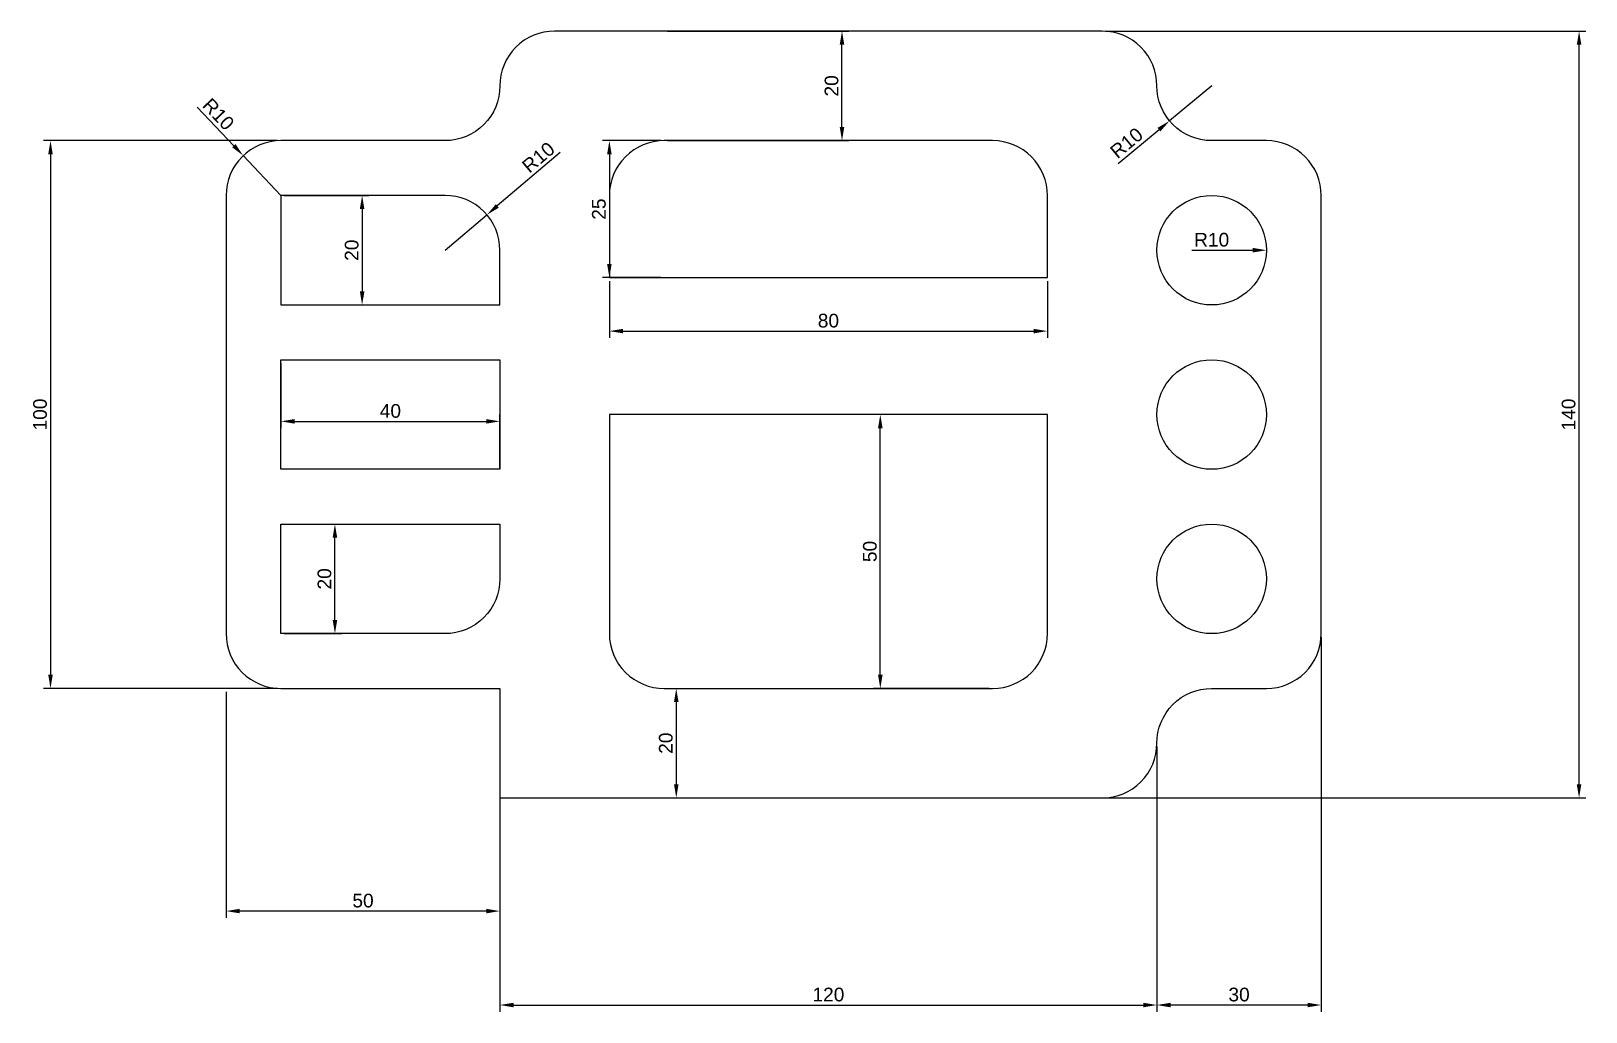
# Model space of a CAD drawing. Header units: millimetres. Extents: x 1388 to 1672, y 1178 to 1357.
import ezdxf

# ---------------------------------------------------------------- set-up
doc = ezdxf.new("R2010")
doc.units = ezdxf.units.MM
doc.styles.get("Standard").update_dxf_attribs({"font": 'arial.ttf'})
doc.dimstyles.new('ISO-25', dxfattribs={"dimtxt": 2.5, "dimasz": 2.5, "dimexe": 1.25, "dimexo": 0.625, "dimtad": 1, "dimtxsty": 'Standard', "dimcen": 2.5, "dimadec": 0, "dimazin": 0, "dimtfac": 1, "dimtmove": 0, "dimatfit": 3, "dimfxl": 1, "dimarcsym": 0})

# ---------------------------------------------------------------- blocks, each defined once
blk = doc.blocks.new('*D2')
at = {"color": 0, "lineweight": -2, "transparency": 16777216}
for p, q in [((1423.38, 1236.13), (1423.38, 1194.86)), ((1473.38, 1236.13), (1473.38, 1194.86)), ((1470.88, 1196.11), (1425.88, 1196.11))]:
    blk.add_line(p, q, dxfattribs=at)
at = {"color": 0, "transparency": 16777216}
for points in [[(1425.88, 1196.53), (1425.88, 1195.7), (1423.38, 1196.11)], [(1470.88, 1196.53), (1470.88, 1195.7), (1473.38, 1196.11)]]:
    blk.add_solid(points, dxfattribs=at)
at = {"layer": 'Defpoints', "color": 0, "transparency": 16777216}
for p in [(1423.38, 1236.76), (1473.38, 1236.76), (1423.38, 1196.11)]:
    blk.add_point(p, dxfattribs=at)
at = {"color": 0, "transparency": 16777216, "insert": (1448.38, 1198.01), "char_height": 2.5, "attachment_point": 5}
blk.add_mtext('50', dxfattribs=at)
blk = doc.blocks.new('*D3')
at = {"color": 0, "lineweight": -2, "transparency": 16777216}
for p, q in [((1593.38, 1226.13), (1593.38, 1177.71)), ((1473.38, 1216.13), (1473.38, 1177.71)), ((1475.88, 1178.96), (1590.88, 1178.96))]:
    blk.add_line(p, q, dxfattribs=at)
at = {"color": 0, "transparency": 16777216}
for points in [[(1475.88, 1179.37), (1475.88, 1178.54), (1473.38, 1178.96)], [(1590.88, 1179.37), (1590.88, 1178.54), (1593.38, 1178.96)]]:
    blk.add_solid(points, dxfattribs=at)
at = {"layer": 'Defpoints', "color": 0, "transparency": 16777216}
for p in [(1593.38, 1226.76), (1473.38, 1216.76), (1593.38, 1178.96)]:
    blk.add_point(p, dxfattribs=at)
at = {"color": 0, "transparency": 16777216, "insert": (1533.38, 1180.86), "char_height": 2.5, "attachment_point": 5}
blk.add_mtext('120', dxfattribs=at)
blk = doc.blocks.new('*D4')
at = {"color": 0, "lineweight": -2, "transparency": 16777216}
for p, q in [((1623.38, 1246.13), (1623.38, 1177.71)), ((1593.38, 1226.13), (1593.38, 1177.71)), ((1620.88, 1178.96), (1595.88, 1178.96))]:
    blk.add_line(p, q, dxfattribs=at)
at = {"color": 0, "transparency": 16777216}
for points in [[(1595.88, 1179.37), (1595.88, 1178.54), (1593.38, 1178.96)], [(1620.88, 1179.37), (1620.88, 1178.54), (1623.38, 1178.96)]]:
    blk.add_solid(points, dxfattribs=at)
at = {"layer": 'Defpoints', "color": 0, "transparency": 16777216}
for p in [(1623.38, 1246.76), (1593.38, 1226.76), (1593.38, 1178.96)]:
    blk.add_point(p, dxfattribs=at)
at = {"color": 0, "transparency": 16777216, "insert": (1608.38, 1180.86), "char_height": 2.5, "attachment_point": 5}
blk.add_mtext('30', dxfattribs=at)
blk = doc.blocks.new('*D5')
at = {"color": 0, "lineweight": -2, "transparency": 16777216}
for p, q in [((1584, 1356.76), (1671.73, 1356.76)), ((1670.48, 1219.26), (1670.48, 1354.26)), ((1584, 1216.76), (1671.73, 1216.76))]:
    blk.add_line(p, q, dxfattribs=at)
at = {"color": 0, "transparency": 16777216}
for points in [[(1670.06, 1354.26), (1670.89, 1354.26), (1670.48, 1356.76)], [(1670.06, 1219.26), (1670.89, 1219.26), (1670.48, 1216.76)]]:
    blk.add_solid(points, dxfattribs=at)
at = {"layer": 'Defpoints', "color": 0, "transparency": 16777216}
for p in [(1583.38, 1356.76), (1670.48, 1356.76), (1583.38, 1216.76)]:
    blk.add_point(p, dxfattribs=at)
at = {"color": 0, "transparency": 16777216, "insert": (1668.57, 1286.76), "char_height": 2.5, "attachment_point": 5, "rotation": 90}
blk.add_mtext('140', dxfattribs=at)
blk = doc.blocks.new('*D6')
at = {"color": 0, "lineweight": -2, "transparency": 16777216}
for p, q in [((1432.75, 1336.76), (1390.05, 1336.76)), ((1391.3, 1334.26), (1391.3, 1239.26)), ((1432.75, 1236.76), (1390.05, 1236.76))]:
    blk.add_line(p, q, dxfattribs=at)
at = {"color": 0, "transparency": 16777216}
for points in [[(1390.89, 1334.26), (1391.72, 1334.26), (1391.3, 1336.76)], [(1390.89, 1239.26), (1391.72, 1239.26), (1391.3, 1236.76)]]:
    blk.add_solid(points, dxfattribs=at)
at = {"layer": 'Defpoints', "color": 0, "transparency": 16777216}
for p in [(1433.38, 1336.76), (1391.3, 1236.76), (1433.38, 1236.76)]:
    blk.add_point(p, dxfattribs=at)
at = {"color": 0, "transparency": 16777216, "insert": (1389.4, 1286.76), "char_height": 2.5, "attachment_point": 5, "rotation": 90}
blk.add_mtext('100', dxfattribs=at)
blk = doc.blocks.new('*D7')
at = {"color": 0, "lineweight": -2, "transparency": 16777216}
for p, q in [((1493.38, 1311.13), (1493.38, 1300.74)), ((1573.38, 1311.13), (1573.38, 1300.74)), ((1495.88, 1301.99), (1570.88, 1301.99))]:
    blk.add_line(p, q, dxfattribs=at)
at = {"color": 0, "transparency": 16777216}
for points in [[(1495.88, 1302.41), (1495.88, 1301.58), (1493.38, 1301.99)], [(1570.88, 1302.41), (1570.88, 1301.58), (1573.38, 1301.99)]]:
    blk.add_solid(points, dxfattribs=at)
at = {"layer": 'Defpoints', "color": 0, "transparency": 16777216}
for p in [(1493.38, 1311.76), (1573.38, 1311.76), (1573.38, 1301.99)]:
    blk.add_point(p, dxfattribs=at)
at = {"color": 0, "transparency": 16777216, "insert": (1533.38, 1303.89), "char_height": 2.5, "attachment_point": 5}
blk.add_mtext('80', dxfattribs=at)
blk = doc.blocks.new('*D8')
at = {"color": 0, "lineweight": -2, "transparency": 16777216}
for p, q in [((1434, 1326.76), (1449.47, 1326.76)), ((1448.22, 1324.26), (1448.22, 1309.26)), ((1434, 1306.76), (1449.47, 1306.76))]:
    blk.add_line(p, q, dxfattribs=at)
at = {"color": 0, "transparency": 16777216}
for points in [[(1447.8, 1324.26), (1448.64, 1324.26), (1448.22, 1326.76)], [(1447.8, 1309.26), (1448.64, 1309.26), (1448.22, 1306.76)]]:
    blk.add_solid(points, dxfattribs=at)
at = {"layer": 'Defpoints', "color": 0, "transparency": 16777216}
for p in [(1433.38, 1326.76), (1433.38, 1306.76), (1448.22, 1306.76)]:
    blk.add_point(p, dxfattribs=at)
at = {"color": 0, "transparency": 16777216, "insert": (1446.32, 1316.76), "char_height": 2.5, "attachment_point": 5, "rotation": 90}
blk.add_mtext('20', dxfattribs=at)
blk = doc.blocks.new('*D9')
at = {"color": 0, "lineweight": -2, "transparency": 16777216}
for p, q in [((1433.38, 1296.13), (1433.38, 1284.26)), ((1473.38, 1296.13), (1473.38, 1284.26)), ((1435.88, 1285.51), (1470.88, 1285.51))]:
    blk.add_line(p, q, dxfattribs=at)
at = {"color": 0, "transparency": 16777216}
for points in [[(1435.88, 1285.93), (1435.88, 1285.1), (1433.38, 1285.51)], [(1470.88, 1285.93), (1470.88, 1285.1), (1473.38, 1285.51)]]:
    blk.add_solid(points, dxfattribs=at)
at = {"layer": 'Defpoints', "color": 0, "transparency": 16777216}
for p in [(1433.38, 1296.76), (1473.38, 1296.76), (1473.38, 1285.51)]:
    blk.add_point(p, dxfattribs=at)
at = {"color": 0, "transparency": 16777216, "insert": (1453.38, 1287.41), "char_height": 2.5, "attachment_point": 5}
blk.add_mtext('40', dxfattribs=at)
blk = doc.blocks.new('*D10')
at = {"color": 0, "lineweight": -2, "transparency": 16777216}
for p, q in [((1434, 1266.76), (1444.5, 1266.76)), ((1443.25, 1249.26), (1443.25, 1264.26)), ((1434, 1246.76), (1444.5, 1246.76))]:
    blk.add_line(p, q, dxfattribs=at)
at = {"color": 0, "transparency": 16777216}
for points in [[(1442.84, 1264.26), (1443.67, 1264.26), (1443.25, 1266.76)], [(1442.84, 1249.26), (1443.67, 1249.26), (1443.25, 1246.76)]]:
    blk.add_solid(points, dxfattribs=at)
at = {"layer": 'Defpoints', "color": 0, "transparency": 16777216}
for p in [(1433.38, 1266.76), (1443.25, 1266.76), (1433.38, 1246.76)]:
    blk.add_point(p, dxfattribs=at)
at = {"color": 0, "transparency": 16777216, "insert": (1441.35, 1256.76), "char_height": 2.5, "attachment_point": 5, "rotation": 90}
blk.add_mtext('20', dxfattribs=at)
blk = doc.blocks.new('*D11')
at = {"color": 0, "lineweight": -2, "transparency": 16777216}
for p, q in [((1572.75, 1286.76), (1541.61, 1286.76)), ((1542.86, 1239.26), (1542.86, 1284.26)), ((1562.75, 1236.76), (1541.61, 1236.76))]:
    blk.add_line(p, q, dxfattribs=at)
at = {"color": 0, "transparency": 16777216}
for points in [[(1542.44, 1284.26), (1543.28, 1284.26), (1542.86, 1286.76)], [(1542.44, 1239.26), (1543.28, 1239.26), (1542.86, 1236.76)]]:
    blk.add_solid(points, dxfattribs=at)
at = {"layer": 'Defpoints', "color": 0, "transparency": 16777216}
for p in [(1542.86, 1286.76), (1573.38, 1286.76), (1563.38, 1236.76)]:
    blk.add_point(p, dxfattribs=at)
at = {"color": 0, "transparency": 16777216, "insert": (1540.96, 1261.76), "char_height": 2.5, "attachment_point": 5, "rotation": 90}
blk.add_mtext('50', dxfattribs=at)
blk = doc.blocks.new('*D12')
at = {"color": 0, "lineweight": -2, "transparency": 16777216}
for p, q in [((1504, 1236.76), (1506.84, 1236.76)), ((1505.59, 1234.26), (1505.59, 1219.26)), ((1504, 1216.76), (1506.84, 1216.76))]:
    blk.add_line(p, q, dxfattribs=at)
at = {"color": 0, "transparency": 16777216}
for points in [[(1505.18, 1234.26), (1506.01, 1234.26), (1505.59, 1236.76)], [(1505.18, 1219.26), (1506.01, 1219.26), (1505.59, 1216.76)]]:
    blk.add_solid(points, dxfattribs=at)
at = {"layer": 'Defpoints', "color": 0, "transparency": 16777216}
for p in [(1503.38, 1236.76), (1503.38, 1216.76), (1505.59, 1216.76)]:
    blk.add_point(p, dxfattribs=at)
at = {"color": 0, "transparency": 16777216, "insert": (1503.69, 1226.76), "char_height": 2.5, "attachment_point": 5, "rotation": 90}
blk.add_mtext('20', dxfattribs=at)
blk = doc.blocks.new('*D13')
at = {"color": 0, "lineweight": -2, "transparency": 16777216}
for p, q in [((1502.75, 1336.76), (1492.13, 1336.76)), ((1493.38, 1334.26), (1493.38, 1314.26)), ((1502.75, 1311.76), (1492.13, 1311.76))]:
    blk.add_line(p, q, dxfattribs=at)
at = {"color": 0, "transparency": 16777216}
for points in [[(1492.96, 1334.26), (1493.79, 1334.26), (1493.38, 1336.76)], [(1492.96, 1314.26), (1493.79, 1314.26), (1493.38, 1311.76)]]:
    blk.add_solid(points, dxfattribs=at)
at = {"layer": 'Defpoints', "color": 0, "transparency": 16777216}
for p in [(1503.38, 1336.76), (1493.38, 1311.76), (1503.38, 1311.76)]:
    blk.add_point(p, dxfattribs=at)
at = {"color": 0, "transparency": 16777216, "insert": (1491.47, 1324.26), "char_height": 2.5, "attachment_point": 5, "rotation": 90}
blk.add_mtext('25', dxfattribs=at)
blk = doc.blocks.new('*D14')
at = {"color": 0, "lineweight": -2, "transparency": 16777216}
for p, q in [((1504, 1356.76), (1537.11, 1356.76)), ((1535.86, 1339.26), (1535.86, 1354.26)), ((1504, 1336.76), (1537.11, 1336.76))]:
    blk.add_line(p, q, dxfattribs=at)
at = {"color": 0, "transparency": 16777216}
for points in [[(1535.44, 1354.26), (1536.28, 1354.26), (1535.86, 1356.76)], [(1535.44, 1339.26), (1536.28, 1339.26), (1535.86, 1336.76)]]:
    blk.add_solid(points, dxfattribs=at)
at = {"layer": 'Defpoints', "color": 0, "transparency": 16777216}
for p in [(1503.38, 1356.76), (1535.86, 1356.76), (1503.38, 1336.76)]:
    blk.add_point(p, dxfattribs=at)
at = {"color": 0, "transparency": 16777216, "insert": (1533.96, 1346.76), "char_height": 2.5, "attachment_point": 5, "rotation": 90}
blk.add_mtext('20', dxfattribs=at)
blk = doc.blocks.new('*D15')
at = {"color": 0, "lineweight": -2, "transparency": 16777216}
for p, q in [((1418.11, 1342.9), (1424.79, 1335.84)), ((1433.38, 1326.76), (1426.5, 1334.03))]:
    blk.add_line(p, q, dxfattribs=at)
at = {"color": 0, "transparency": 16777216}
blk.add_solid([(1425.09, 1336.13), (1424.48, 1335.56), (1426.5, 1334.03)], dxfattribs=at)
at = {"layer": 'Defpoints', "color": 0, "transparency": 16777216}
for p in [(1426.5, 1334.03), (1433.38, 1326.76)]:
    blk.add_point(p, dxfattribs=at)
at = {"color": 0, "transparency": 16777216, "insert": (1421.97, 1341.59), "char_height": 2.5, "attachment_point": 5, "rotation": 313.405}
blk.add_mtext('R10', dxfattribs=at)
blk = doc.blocks.new('*D16')
at = {"color": 0, "lineweight": -2, "transparency": 16777216}
for p, q in [((1603.38, 1346.76), (1595.68, 1340.37)), ((1586.28, 1332.57), (1593.76, 1338.78))]:
    blk.add_line(p, q, dxfattribs=at)
at = {"color": 0, "transparency": 16777216}
blk.add_solid([(1593.49, 1339.1), (1594.02, 1338.46), (1595.68, 1340.37)], dxfattribs=at)
at = {"layer": 'Defpoints', "color": 0, "transparency": 16777216}
for p in [(1603.38, 1346.76), (1595.68, 1340.37)]:
    blk.add_point(p, dxfattribs=at)
at = {"color": 0, "transparency": 16777216, "insert": (1587.84, 1336.34), "char_height": 2.5, "attachment_point": 5, "rotation": 39.6974}
blk.add_mtext('R10', dxfattribs=at)
blk = doc.blocks.new('*D17')
at = {"color": 0, "lineweight": -2, "transparency": 16777216}
blk.add_line((1599.77, 1316.76), (1610.88, 1316.76), dxfattribs=at)
at = {"color": 0, "transparency": 16777216}
blk.add_solid([(1610.88, 1317.18), (1610.88, 1316.34), (1613.38, 1316.76)], dxfattribs=at)
at = {"layer": 'Defpoints', "color": 0, "transparency": 16777216}
for p in [(1603.38, 1316.76), (1613.38, 1316.76)]:
    blk.add_point(p, dxfattribs=at)
at = {"color": 0, "transparency": 16777216, "insert": (1603.38, 1318.66), "char_height": 2.5, "attachment_point": 5}
blk.add_mtext('R10', dxfattribs=at)
blk = doc.blocks.new('*D18')
at = {"color": 0, "lineweight": -2, "transparency": 16777216}
for p, q in [((1484.4, 1334.58), (1472.91, 1324.84)), ((1463.38, 1316.76), (1471.01, 1323.22))]:
    blk.add_line(p, q, dxfattribs=at)
at = {"color": 0, "transparency": 16777216}
blk.add_solid([(1472.64, 1325.16), (1473.18, 1324.52), (1471.01, 1323.22)], dxfattribs=at)
at = {"layer": 'Defpoints', "color": 0, "transparency": 16777216}
for p in [(1471.01, 1323.22), (1463.38, 1316.76)]:
    blk.add_point(p, dxfattribs=at)
at = {"color": 0, "transparency": 16777216, "insert": (1480.42, 1333.7), "char_height": 2.5, "attachment_point": 5, "rotation": 40.277}
blk.add_mtext('R10', dxfattribs=at)

msp = doc.modelspace()

# ---------------------------------------------------------------- linework, layer by layer
for points in [[(1423.376, 1326.76), (1423.376, 1246.76, 0.4142136), (1433.376, 1236.76), (1473.376, 1236.76), (1473.376, 1216.76), (1583.376, 1216.76, 0.4142136), (1593.376, 1226.76), (1593.376, 1226.76, -0.4142136), (1603.376, 1236.76), (1613.376, 1236.76, 0.4142136), (1623.376, 1246.76), (1623.376, 1326.76, 0.4142136), (1613.376, 1336.76), (1603.376, 1336.76, -0.4142136), (1593.376, 1346.76), (1593.376, 1346.76, 0.4142136), (1583.376, 1356.76), (1483.376, 1356.76, 0.4142136), (1473.376, 1346.76), (1473.376, 1346.76, -0.4142136), (1463.376, 1336.76), (1433.376, 1336.76, 0.4142136)], [(1493.376, 1326.76), (1493.376, 1311.76), (1573.376, 1311.76), (1573.376, 1326.76, 0.4142136), (1563.376, 1336.76), (1503.376, 1336.76, 0.4142136)], [(1433.376, 1326.76), (1433.376, 1306.76), (1473.376, 1306.76), (1473.376, 1316.76, 0.4142136), (1463.376, 1326.76)], [(1493.376, 1286.76), (1493.376, 1246.76, 0.4142136), (1503.376, 1236.76), (1563.376, 1236.76, 0.4142136), (1573.376, 1246.76), (1573.376, 1286.76)], [(1433.376, 1246.76), (1433.376, 1266.76), (1473.376, 1266.76), (1473.376, 1256.76, -0.4142136), (1463.376, 1246.76)]]:
    msp.add_lwpolyline(points, format="xyb", close=True)
msp.add_lwpolyline([(1433.376, 1286.76), (1433.376, 1296.76), (1473.376, 1296.76), (1473.376, 1286.76), (1473.376, 1276.76), (1433.376, 1276.76)], close=True)
msp.add_lwpolyline([(1473.376, 1276.76), (1473.376, 1286.76)])
for centre in [(1603.376, 1316.76), (1603.376, 1286.76), (1603.376, 1256.76)]:
    msp.add_circle(centre, 10)

# ---------------------------------------------------------------- dimensions: what is measured, and where the dimension line sits
for base, p1, p2, picture, middle in [((1535.858, 1356.76), (1503.376, 1336.76), (1503.376, 1356.76), '*D14', (1533.957, 1346.76)), ((1670.476, 1356.76), (1583.376, 1216.76), (1583.376, 1356.76), '*D5', (1668.575, 1286.76)), ((1391.303, 1236.76), (1433.376, 1336.76), (1433.376, 1236.76), '*D6', (1389.401, 1286.76)), ((1493.376, 1311.76), (1503.376, 1336.76), (1503.376, 1311.76), '*D13', (1491.475, 1324.26)), ((1448.222, 1306.76), (1433.376, 1326.76), (1433.376, 1306.76), '*D8', (1446.32, 1316.76)), ((1542.86, 1286.76), (1563.376, 1236.76), (1573.376, 1286.76), '*D11', (1540.959, 1261.76)), ((1443.252, 1266.76), (1433.376, 1246.76), (1433.376, 1266.76), '*D10', (1441.351, 1256.76)), ((1505.592, 1216.76), (1503.376, 1236.76), (1503.376, 1216.76), '*D12', (1503.691, 1226.76))]:
    dim = msp.add_linear_dim(base=base, p1=p1, p2=p2, angle=90, dimstyle='ISO-25')
    dim.commit()
    dim.dimension.update_dxf_attribs({"geometry": picture, "text_midpoint": middle})
for center, mpoint, picture, middle in [((1603.376, 1346.76), (1595.682, 1340.373), '*D16', (1587.844, 1336.338)), ((1433.376, 1326.76), (1426.505, 1334.025), '*D15', (1421.971, 1341.585))]:
    dim = msp.add_radius_dim(center=center, mpoint=mpoint, dimstyle='ISO-25')
    dim.commit()
    dim.dimension.update_dxf_attribs({"geometry": picture, "text_midpoint": middle})
for center, mpoint, picture, middle in [((1463.376, 1316.76), (1471.005, 1323.225), '*D18', (1481.65, 1332.245)), ((1603.376, 1316.76), (1613.376, 1316.76), '*D17', (1603.376, 1316.76))]:
    dim = msp.add_radius_dim(center=center, mpoint=mpoint, dimstyle='ISO-25')
    dim.commit()
    dim.dimension.update_dxf_attribs({"geometry": picture, "text_midpoint": middle, "dimtype": 164})
for base, p1, p2, picture, middle in [((1573.376, 1301.993), (1493.376, 1311.76), (1573.376, 1311.76), '*D7', (1533.376, 1303.895)), ((1473.376, 1285.513), (1433.376, 1296.76), (1473.376, 1296.76), '*D9', (1453.376, 1287.415)), ((1593.376, 1178.956), (1623.376, 1246.76), (1593.376, 1226.76), '*D4', (1608.376, 1180.858)), ((1423.376, 1196.113), (1473.376, 1236.76), (1423.376, 1236.76), '*D2', (1448.376, 1198.015)), ((1593.376, 1178.956), (1473.376, 1216.76), (1593.376, 1226.76), '*D3', (1533.376, 1180.857))]:
    dim = msp.add_linear_dim(base=base, p1=p1, p2=p2, dimstyle='ISO-25')
    dim.commit()
    dim.dimension.update_dxf_attribs({"geometry": picture, "text_midpoint": middle})

doc.saveas('drawing.dxf')
